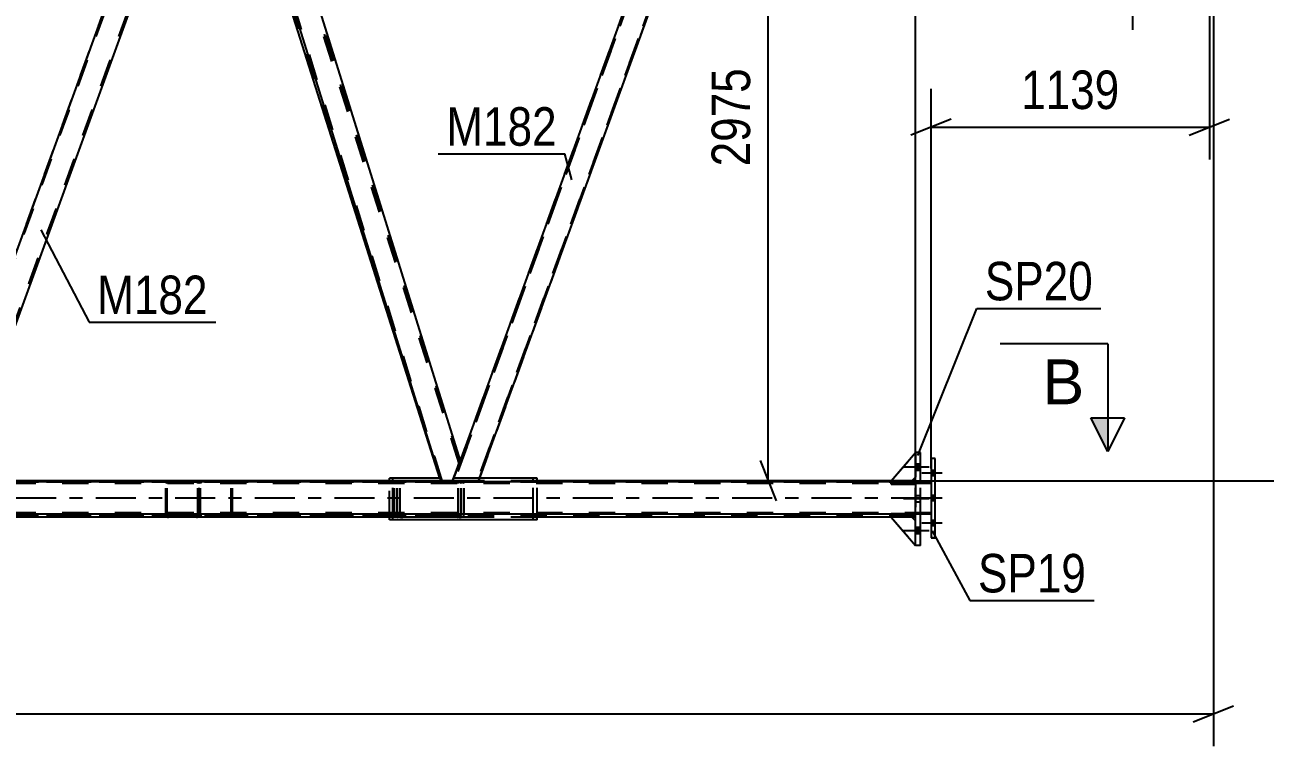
# Model space of a CAD drawing. Header units: millimetres. Extents: x -787 to 402, y -866 to -25.
# Drawn here: x 213.9 to 306.2, y -132.5 to -78.8 of the extents above; entities that cross this region are included whole.
import ezdxf

# ---------------------------------------------------------------- set-up
doc = ezdxf.new("R2010")
doc.units = ezdxf.units.MM
doc.linetypes.add('DXK_LINE_DOT2', pattern=[3.9198, 1.9599, -1.9599])
doc.linetypes.add('DXK_LINE_DOT3', pattern=[5.9187, 2.979, -0.9799, 0.9799, -0.9799])
doc.styles.add('Arial', font='arial.ttf', dxfattribs={"height": 0.2})
doc.styles.add('Arial Narrow', font='ARIALN.TTF', dxfattribs={"height": 0.2})

# ---------------------------------------------------------------- blocks, each defined once
blk = doc.blocks.new('Part-569028579-1374 - 1369')
at = {"color": 7, "linetype": 'DXK_LINE_DOT2'}
for p, q in [((226.699, -58.637), (207.011, -112.728)), ((207.127, -112.728), (226.815, -58.637)), ((208.83, -112.728), (228.517, -58.637)), ((208.946, -112.728), (228.633, -58.637)), ((228.633, -58.637), (226.699, -58.637)), ((207.011, -112.728), (208.946, -112.728)), ((207.029, -112.728), (207.011, -112.728))]:
    blk.add_line(p, q, dxfattribs=at)
blk = doc.blocks.new('Part-569028579-1404 - 1369')
at = {"color": 2, "linetype": 'Continuous'}
for p, q in [((228.965, -57.727), (228.261, -59.659)), ((228.965, -57.727), (229.335, -57.727)), ((229.335, -57.727), (229.564, -57.727)), ((229.564, -57.727), (246.246, -111.25)), ((228.261, -59.659), (244.834, -112.827)), ((245.672, -112.827), (246.246, -111.25))]:
    blk.add_line(p, q, dxfattribs=at)
at = {"color": 7, "linetype": 'DXK_LINE_DOT2'}
for p, q in [((246.185, -111.419), (229.449, -57.727)), ((244.948, -112.827), (228.323, -59.49)), ((244.834, -112.827), (245.672, -112.827))]:
    blk.add_line(p, q, dxfattribs=at)
blk = doc.blocks.new('Part-569028579-1469 - 1369')
at = {"color": 7, "linetype": 'DXK_LINE_DOT2'}
for p, q in [((207.091, -112.827), (227.146, -57.727)), ((208.794, -112.827), (228.848, -57.727)), ((227.146, -57.727), (227.155, -57.727)), ((228.261, -59.659), (228.965, -57.727)), ((228.947, -57.727), (228.897, -57.727)), ((228.965, -57.727), (228.947, -57.727)), ((206.975, -112.827), (207.549, -111.25)), ((206.975, -112.827), (208.91, -112.827))]:
    blk.add_line(p, q, dxfattribs=at)
at = {"color": 2, "linetype": 'Continuous'}
for p, q in [((227.03, -57.727), (207.549, -111.25)), ((227.047, -57.727), (227.03, -57.727)), ((228.732, -57.727), (227.047, -57.727)), ((228.965, -57.727), (228.732, -57.727)), ((208.91, -112.827), (228.261, -59.659))]:
    blk.add_line(p, q, dxfattribs=at)
blk = doc.blocks.new('Part-569028579-1631 - 1369')
at = {"color": 7, "linetype": 'DXK_LINE_DOT2'}
for p, q in [((280.152, -112.837), (-1.252, -112.837)), ((251.984, -112.728), (8.801, -112.728)), ((279.879, -112.728), (278.334, -112.728)), ((280.152, -112.728), (280.152, -115.455)), ((280.152, -115.346), (-1.252, -115.346)), ((280.152, -115.455), (8.801, -115.455)), ((251.984, -115.455), (8.801, -115.455)), ((279.879, -115.455), (278.334, -115.455))]:
    blk.add_line(p, q, dxfattribs=at)
at = {"color": 2, "linetype": 'Continuous'}
for p, q in [((278.334, -112.728), (251.984, -112.728)), ((280.152, -112.728), (279.879, -112.728)), ((278.334, -115.455), (251.984, -115.455)), ((280.152, -115.455), (279.879, -115.455))]:
    blk.add_line(p, q, dxfattribs=at)
blk = doc.blocks.new('Part-569028579-1464 - 1369')
at = {"color": 7, "linetype": 'DXK_LINE_DOT2'}
for p, q in [((265.843, -57.727), (245.788, -112.827)), ((267.546, -57.727), (247.491, -112.827)), ((265.843, -57.727), (265.852, -57.727)), ((267.644, -57.727), (267.594, -57.727)), ((267.662, -57.727), (267.644, -57.727)), ((246.246, -111.25), (245.672, -112.827)), ((245.672, -112.827), (247.607, -112.827))]:
    blk.add_line(p, q, dxfattribs=at)
at = {"color": 2, "linetype": 'Continuous'}
for p, q in [((265.727, -57.727), (246.246, -111.25)), ((247.607, -112.827), (267.662, -57.727)), ((265.745, -57.727), (265.727, -57.727)), ((267.43, -57.727), (265.745, -57.727)), ((267.662, -57.727), (267.43, -57.727))]:
    blk.add_line(p, q, dxfattribs=at)
blk = doc.blocks.new('Part-569028579-1529 - 1369')
at = {"color": 2, "linetype": 'Continuous'}
for p, q in [((281.593, -111.073), (281.302, -111.073)), ((281.302, -111.073), (281.302, -116.982)), ((281.593, -116.982), (281.593, -111.073)), ((281.302, -116.982), (281.593, -116.982))]:
    blk.add_line(p, q, dxfattribs=at)
at = {"color": 7, "linetype": 'DXK_LINE_DOT2'}
for p, q in [((281.593, -111.073), (281.302, -111.073)), ((281.593, -116.982), (281.302, -116.982))]:
    blk.add_line(p, q, dxfattribs=at)
blk = doc.blocks.new('Part-569028579-13371 - 1369')
at = {"color": 2, "linetype": 'Continuous'}
for p, q in [((244.746, -112.546), (241.233, -112.546)), ((241.233, -112.827), (241.233, -112.546)), ((251.699, -112.546), (247.71, -112.546)), ((251.699, -112.827), (251.699, -112.546)), ((241.233, -115.637), (241.233, -115.227)), ((251.699, -115.637), (251.699, -115.227)), ((251.699, -115.637), (241.233, -115.637))]:
    blk.add_line(p, q, dxfattribs=at)
at = {"color": 7, "linetype": 'DXK_LINE_DOT2'}
for p, q in [((247.71, -112.546), (244.746, -112.546)), ((241.233, -115.227), (241.233, -112.827)), ((251.699, -115.227), (251.699, -112.827))]:
    blk.add_line(p, q, dxfattribs=at)
blk = doc.blocks.new('Part-569028579-1630 - 1369')
at = {"color": 2, "linetype": 'Continuous'}
for p, q in [((281.302, -112.827), (-1.252, -112.827)), ((281.302, -115.227), (-1.252, -115.227))]:
    blk.add_line(p, q, dxfattribs=at)
at = {"color": 7, "linetype": 'DXK_LINE_DOT2'}
for p, q in [((281.302, -112.936), (-1.252, -112.936)), ((281.302, -112.827), (281.302, -115.227)), ((281.302, -115.118), (-1.252, -115.118))]:
    blk.add_line(p, q, dxfattribs=at)
at = {"color": 7, "linetype": 'DXK_LINE_DOT3'}
blk.add_line((281.302, -114.027), (-1.252, -114.027), dxfattribs=at)
blk = doc.blocks.new('Part-569028579-1658 - 1369')
at = {"color": 7, "linetype": 'DXK_LINE_DOT2'}
for p, q in [((280.152, -115.2), (278.334, -115.2)), ((278.334, -115.2), (278.334, -115.346)), ((278.334, -115.346), (280.152, -115.346)), ((279.879, -115.346), (279.879, -115.2)), ((280.152, -115.346), (280.152, -115.2))]:
    blk.add_line(p, q, dxfattribs=at)
blk = doc.blocks.new('Part-569028579-1661 - 1369')
at = {"color": 7, "linetype": 'DXK_LINE_DOT2'}
for p, q in [((280.152, -112.837), (278.334, -112.837)), ((278.334, -112.837), (278.334, -112.982)), ((278.334, -112.982), (280.152, -112.982)), ((279.879, -112.982), (279.879, -112.837)), ((280.152, -112.982), (280.152, -112.837))]:
    blk.add_line(p, q, dxfattribs=at)
blk = doc.blocks.new('Part-569028579-1664 - 1369')
at = {"color": 7, "linetype": 'DXK_LINE_DOT2'}
for p, q in [((278.334, -115.227), (278.334, -115.2)), ((280.152, -115.2), (278.334, -115.2)), ((279.879, -115.346), (279.879, -115.2)), ((280.152, -115.227), (280.152, -115.2))]:
    blk.add_line(p, q, dxfattribs=at)
at = {"color": 2, "linetype": 'Continuous'}
for p, q in [((278.334, -115.346), (278.334, -115.227)), ((280.152, -115.346), (278.334, -115.346)), ((280.152, -115.346), (280.152, -115.227))]:
    blk.add_line(p, q, dxfattribs=at)
blk = doc.blocks.new('Part-569028579-1667 - 1369')
at = {"color": 7, "linetype": 'DXK_LINE_DOT2'}
for p, q in [((278.334, -112.982), (278.334, -112.837)), ((278.334, -112.837), (280.152, -112.837)), ((280.152, -112.982), (278.334, -112.982)), ((279.879, -112.982), (279.879, -112.837)), ((280.152, -112.837), (280.152, -112.982))]:
    blk.add_line(p, q, dxfattribs=at)
blk = doc.blocks.new('Part-569028579-1670 - 1369')
at = {"color": 2, "linetype": 'Continuous'}
for p, q in [((278.334, -112.728), (280.152, -110.637)), ((280.152, -112.455), (279.879, -112.728)), ((279.879, -112.728), (278.334, -112.728))]:
    blk.add_line(p, q, dxfattribs=at)
at = {"color": 7, "linetype": 'DXK_LINE_DOT2'}
blk.add_line((280.152, -110.637), (280.152, -112.455), dxfattribs=at)
blk = doc.blocks.new('Part-569028579-1794 - 1369')
at = {"color": 7, "linetype": 'DXK_LINE_DOT2'}
for p, q in [((265.396, -58.637), (245.708, -112.728)), ((265.512, -58.637), (245.825, -112.728)), ((267.215, -58.637), (247.527, -112.728)), ((247.643, -112.728), (267.331, -58.637)), ((267.331, -58.637), (265.396, -58.637)), ((245.708, -112.728), (247.643, -112.728)), ((245.726, -112.728), (245.708, -112.728))]:
    blk.add_line(p, q, dxfattribs=at)
blk = doc.blocks.new('Part-569028579-1673 - 1369')
at = {"color": 7, "linetype": 'DXK_LINE_DOT2'}
for p, q in [((279.879, -115.455), (278.334, -115.455)), ((278.334, -115.455), (280.152, -117.546)), ((280.152, -115.728), (279.879, -115.455)), ((280.152, -117.546), (280.152, -115.728))]:
    blk.add_line(p, q, dxfattribs=at)
blk = doc.blocks.new('Part-569028579-1676 - 1369')
at = {"color": 2, "linetype": 'Continuous'}
for p, q in [((279.879, -115.455), (278.334, -115.455)), ((278.334, -115.455), (280.152, -117.546)), ((280.152, -115.728), (279.879, -115.455))]:
    blk.add_line(p, q, dxfattribs=at)
at = {"color": 7, "linetype": 'DXK_LINE_DOT2'}
blk.add_line((280.152, -117.546), (280.152, -115.728), dxfattribs=at)
blk = doc.blocks.new('Part-569028579-1844 - 1369')
at = {"color": 7, "linetype": 'DXK_LINE_DOT2'}
for p, q in [((208.487, -115.455), (208.487, -112.728)), ((212.428, -112.728), (208.487, -112.728)), ((245.914, -112.837), (208.487, -112.837)), ((211.82, -112.744), (211.668, -112.728)), ((211.668, -112.837), (211.744, -112.845)), ((211.851, -112.904), (211.866, -112.946)), ((211.866, -115.237), (211.866, -112.946)), ((212.065, -112.946), (212.035, -112.862)), ((212.065, -115.237), (212.065, -112.946)), ((245.914, -112.728), (227.029, -112.728)), ((241.349, -112.946), (241.379, -112.862)), ((241.349, -115.237), (241.349, -112.946)), ((241.562, -112.904), (241.547, -112.946)), ((241.547, -115.237), (241.547, -112.946)), ((241.594, -112.744), (241.746, -112.728)), ((241.746, -112.837), (241.67, -112.845)), ((245.914, -112.728), (246.066, -112.744)), ((245.99, -112.845), (245.914, -112.837)), ((246.113, -112.946), (246.098, -112.904)), ((246.113, -115.237), (246.113, -112.946)), ((246.281, -112.862), (246.311, -112.946)), ((246.311, -115.237), (246.311, -112.946)), ((245.914, -115.346), (208.487, -115.346)), ((211.744, -115.338), (211.668, -115.346)), ((211.866, -115.237), (211.851, -115.279)), ((212.035, -115.32), (212.065, -115.237)), ((241.379, -115.32), (241.349, -115.237)), ((241.547, -115.237), (241.562, -115.279)), ((241.67, -115.338), (241.746, -115.346)), ((245.914, -115.346), (245.99, -115.338)), ((246.098, -115.279), (246.113, -115.237)), ((246.311, -115.237), (246.281, -115.32)), ((212.428, -115.455), (208.487, -115.455)), ((211.668, -115.455), (211.82, -115.438)), ((245.914, -115.455), (227.029, -115.455)), ((241.746, -115.455), (241.594, -115.438)), ((246.066, -115.438), (245.914, -115.455))]:
    blk.add_line(p, q, dxfattribs=at)
at = {"color": 2, "linetype": 'Continuous'}
for p, q in [((227.029, -112.728), (212.428, -112.728)), ((227.029, -115.455), (212.428, -115.455))]:
    blk.add_line(p, q, dxfattribs=at)
at = {"color": 7, "linetype": 'DXK_LINE_DOT2'}
for centre, radius, start, end in [((211.713, -113.028), 0.186, 41.93617, 80.48178), ((211.758, -113.111), 0.371, 41.93617, 80.48178), ((241.655, -113.111), 0.371, 99.51815, 138.06376), ((241.7, -113.028), 0.186, 99.51815, 138.06376), ((245.96, -113.028), 0.186, 41.93617, 80.48178), ((246.005, -113.111), 0.371, 41.93617, 80.48178), ((211.713, -115.154), 0.186, 279.51815, 318.06376), ((211.758, -115.072), 0.371, 279.51815, 318.06376), ((241.655, -115.072), 0.371, 221.93617, 260.48178), ((241.7, -115.154), 0.186, 221.93617, 260.48178), ((245.96, -115.154), 0.186, 279.51815, 318.06376), ((246.005, -115.072), 0.371, 279.51815, 318.06376)]:
    blk.add_arc(centre, radius, start, end, dxfattribs=at)
blk = doc.blocks.new('Bolt-569028579-1718 - 1369')
at = {"linetype": 'Continuous'}
for points in [[(280.516, -111.964), (280.516, -111.491), (280.152, -111.491), (280.152, -111.964)], [(280.516, -111.964), (280.516, -111.491), (280.152, -111.491), (280.152, -111.964)], [(280.516, -111.964), (280.516, -111.491), (280.152, -111.491), (280.152, -111.964)], [(280.516, -116.691), (280.516, -116.219), (280.152, -116.219), (280.152, -116.691)], [(280.516, -116.691), (280.516, -116.219), (280.152, -116.219), (280.152, -116.691)], [(280.516, -116.691), (280.516, -116.219), (280.152, -116.219), (280.152, -116.691)]]:
    blk.add_hatch(color=1, dxfattribs=at).paths.add_polyline_path(points)
at = {"color": 1, "linetype": 'Continuous'}
for p, q in [((280.516, -111.491), (280.152, -111.491)), ((280.516, -111.491), (280.152, -111.491)), ((280.516, -111.491), (280.152, -111.491)), ((281.152, -111.728), (279.243, -111.728)), ((281.152, -111.728), (279.243, -111.728)), ((281.152, -111.728), (279.243, -111.728)), ((280.516, -111.964), (280.152, -111.964)), ((280.516, -111.964), (280.152, -111.964)), ((280.516, -111.964), (280.152, -111.964)), ((280.516, -116.219), (280.152, -116.219)), ((280.516, -116.219), (280.152, -116.219)), ((280.516, -116.219), (280.152, -116.219)), ((281.152, -116.455), (279.243, -116.455)), ((281.152, -116.455), (279.243, -116.455)), ((281.152, -116.455), (279.243, -116.455)), ((280.516, -116.691), (280.152, -116.691)), ((280.516, -116.691), (280.152, -116.691)), ((280.516, -116.691), (280.152, -116.691))]:
    blk.add_line(p, q, dxfattribs=at)
at = {"color": 1, "linetype": 'DXK_LINE_DOT2'}
for p, q in [((281.152, -114.091), (279.243, -114.091)), ((281.152, -114.091), (279.243, -114.091)), ((280.516, -113.855), (280.152, -113.855)), ((280.516, -113.855), (280.152, -113.855)), ((280.516, -114.328), (280.152, -114.328)), ((280.516, -114.328), (280.152, -114.328))]:
    blk.add_line(p, q, dxfattribs=at)
blk = doc.blocks.new('Bolt-569028579-1721 - 1369')
at = {"linetype": 'Continuous'}
for points in [[(281.593, -112.364), (281.593, -111.964), (281.302, -111.964), (281.302, -112.364)], [(281.593, -112.364), (281.593, -111.964), (281.302, -111.964), (281.302, -112.364)], [(281.593, -112.364), (281.593, -111.964), (281.302, -111.964), (281.302, -112.364)], [(281.593, -114.227), (281.593, -113.827), (281.302, -113.827), (281.302, -114.227)], [(281.593, -114.227), (281.593, -113.827), (281.302, -113.827), (281.302, -114.227)], [(281.593, -116.091), (281.593, -115.691), (281.302, -115.691), (281.302, -116.091)], [(281.593, -116.091), (281.593, -115.691), (281.302, -115.691), (281.302, -116.091)], [(281.593, -116.091), (281.593, -115.691), (281.302, -115.691), (281.302, -116.091)]]:
    blk.add_hatch(color=1, dxfattribs=at).paths.add_polyline_path(points)
at = {"color": 1, "linetype": 'Continuous'}
for p, q in [((282.12, -112.164), (280.611, -112.164)), ((282.12, -112.164), (280.611, -112.164)), ((282.12, -112.164), (280.611, -112.164)), ((281.593, -111.964), (281.302, -111.964)), ((281.593, -111.964), (281.302, -111.964)), ((281.593, -111.964), (281.302, -111.964)), ((281.593, -112.364), (281.302, -112.364)), ((281.593, -112.364), (281.302, -112.364)), ((281.593, -112.364), (281.302, -112.364)), ((282.12, -114.027), (280.611, -114.027)), ((282.12, -114.027), (280.611, -114.027)), ((281.593, -113.827), (281.302, -113.827)), ((281.593, -113.827), (281.302, -113.827)), ((281.593, -114.227), (281.302, -114.227)), ((281.593, -114.227), (281.302, -114.227)), ((282.12, -115.891), (280.611, -115.891)), ((282.12, -115.891), (280.611, -115.891)), ((282.12, -115.891), (280.611, -115.891)), ((281.593, -115.691), (281.302, -115.691)), ((281.593, -115.691), (281.302, -115.691)), ((281.593, -115.691), (281.302, -115.691)), ((281.593, -116.091), (281.302, -116.091)), ((281.593, -116.091), (281.302, -116.091)), ((281.593, -116.091), (281.302, -116.091))]:
    blk.add_line(p, q, dxfattribs=at)
blk = doc.blocks.new('Part-569028579-1777 - 1369')
at = {"color": 7, "linetype": 'DXK_LINE_DOT2'}
for p, q in [((228.633, -58.637), (228.103, -60.094)), ((229.548, -58.637), (228.633, -58.637)), ((246.178, -111.439), (229.434, -58.637)), ((246.239, -111.271), (229.548, -58.637)), ((244.908, -112.728), (228.164, -59.926)), ((245.708, -112.728), (246.239, -111.271)), ((244.736, -112.546), (244.793, -112.728)), ((244.793, -112.728), (245.708, -112.728)), ((244.793, -112.728), (244.811, -112.728))]:
    blk.add_line(p, q, dxfattribs=at)
at = {"color": 2, "linetype": 'Continuous'}
blk.add_line((244.736, -112.546), (228.103, -60.094), dxfattribs=at)
blk = doc.blocks.new('Part-569028579-1847 - 1369')
at = {"color": 7, "linetype": 'DXK_LINE_DOT2'}
for p, q in [((226.831, -112.946), (226.833, -112.936)), ((226.831, -115.227), (226.831, -112.946)), ((226.833, -112.936), (226.846, -112.862)), ((226.867, -112.827), (226.846, -112.862)), ((226.938, -112.904), (226.93, -112.946)), ((226.93, -115.237), (226.93, -112.946)), ((226.959, -112.869), (226.938, -112.904)), ((226.991, -112.845), (226.959, -112.869)), ((227.029, -112.837), (226.991, -112.845)), ((246.163, -112.837), (227.029, -112.837)), ((229.114, -112.728), (229.19, -112.744)), ((229.152, -112.845), (229.114, -112.837)), ((229.184, -112.869), (229.152, -112.845)), ((229.205, -112.904), (229.184, -112.869)), ((229.19, -112.744), (229.254, -112.792)), ((229.213, -112.946), (229.205, -112.904)), ((229.213, -115.237), (229.213, -112.946)), ((229.254, -112.792), (229.297, -112.862)), ((229.297, -112.862), (229.312, -112.946)), ((229.312, -115.237), (229.312, -112.946)), ((246.163, -112.728), (241.233, -112.728)), ((241.627, -112.862), (241.597, -112.946)), ((241.597, -115.237), (241.597, -112.946)), ((241.796, -112.946), (241.811, -112.904)), ((241.796, -115.237), (241.796, -112.946)), ((241.994, -112.728), (241.842, -112.744)), ((241.918, -112.845), (241.994, -112.837)), ((246.315, -112.744), (246.163, -112.728)), ((246.163, -112.837), (246.239, -112.845)), ((246.346, -112.904), (246.361, -112.946)), ((246.361, -115.237), (246.361, -112.946)), ((246.56, -112.946), (246.53, -112.862)), ((246.56, -115.237), (246.56, -112.946)), ((226.93, -115.237), (226.938, -115.279)), ((226.938, -115.279), (226.959, -115.314)), ((226.959, -115.314), (226.991, -115.338)), ((226.991, -115.338), (227.029, -115.346)), ((246.163, -115.346), (227.029, -115.346)), ((229.114, -115.346), (229.152, -115.338)), ((229.152, -115.338), (229.184, -115.314)), ((229.184, -115.314), (229.205, -115.279)), ((229.205, -115.279), (229.213, -115.237)), ((229.297, -115.32), (229.254, -115.391)), ((229.312, -115.237), (229.297, -115.32)), ((241.597, -115.237), (241.627, -115.32)), ((241.811, -115.279), (241.796, -115.237)), ((241.994, -115.346), (241.918, -115.338)), ((246.239, -115.338), (246.163, -115.346)), ((246.361, -115.237), (246.346, -115.279)), ((246.53, -115.32), (246.56, -115.237)), ((229.19, -115.438), (229.114, -115.455)), ((229.254, -115.391), (229.19, -115.438)), ((246.163, -115.455), (241.233, -115.455)), ((241.842, -115.438), (241.994, -115.455)), ((246.163, -115.455), (246.315, -115.438))]:
    blk.add_line(p, q, dxfattribs=at)
at = {"color": 2, "linetype": 'Continuous'}
for p, q in [((226.889, -112.792), (226.867, -112.827)), ((226.889, -112.792), (226.953, -112.744)), ((226.953, -112.744), (227.029, -112.728)), ((241.233, -112.728), (227.029, -112.728)), ((226.831, -115.237), (226.831, -115.227)), ((226.846, -115.32), (226.831, -115.237)), ((226.889, -115.391), (226.846, -115.32)), ((226.953, -115.438), (226.889, -115.391)), ((227.029, -115.455), (226.953, -115.438)), ((241.233, -115.455), (227.029, -115.455))]:
    blk.add_line(p, q, dxfattribs=at)
at = {"color": 7, "linetype": 'DXK_LINE_DOT2'}
for centre, radius, start, end in [((241.904, -113.111), 0.371, 99.51815, 138.06376), ((241.949, -113.028), 0.186, 99.51815, 138.06376), ((246.208, -113.028), 0.186, 41.93617, 80.48178), ((246.253, -113.111), 0.371, 41.93617, 80.48178), ((241.904, -115.072), 0.371, 221.93617, 260.48178), ((241.949, -115.154), 0.186, 221.93617, 260.48178), ((246.208, -115.154), 0.186, 279.51815, 318.06376), ((246.253, -115.072), 0.371, 279.51815, 318.06376)]:
    blk.add_arc(centre, radius, start, end, dxfattribs=at)
blk = doc.blocks.new('Part-569028579-1886 - 1369')
at = {"color": 2, "linetype": 'Continuous'}
for p, q in [((280.516, -110.637), (280.152, -110.637)), ((280.152, -112.827), (280.152, -110.637)), ((280.516, -112.827), (280.516, -110.637)), ((280.152, -117.546), (280.152, -115.227)), ((280.516, -117.546), (280.516, -115.227)), ((280.516, -117.546), (280.152, -117.546))]:
    blk.add_line(p, q, dxfattribs=at)
at = {"color": 7, "linetype": 'DXK_LINE_DOT2'}
for p, q in [((280.152, -115.227), (280.152, -112.827)), ((280.516, -115.227), (280.516, -112.827))]:
    blk.add_line(p, q, dxfattribs=at)
blk = doc.blocks.new('Part-569028579-1922 - 1369')
at = {"color": 7, "linetype": 'DXK_LINE_DOT2'}
for p, q in [((208.487, -115.455), (208.487, -112.728)), ((226.632, -112.728), (208.487, -112.728)), ((226.632, -112.837), (208.487, -112.837)), ((211.916, -112.728), (212.068, -112.744)), ((211.992, -112.845), (211.916, -112.837)), ((212.115, -112.946), (212.099, -112.904)), ((212.115, -115.237), (212.115, -112.946)), ((212.283, -112.862), (212.313, -112.946)), ((212.313, -115.237), (212.313, -112.946)), ((224.365, -112.862), (224.35, -112.946)), ((224.35, -115.237), (224.35, -112.946)), ((224.408, -112.792), (224.365, -112.862)), ((224.472, -112.744), (224.408, -112.792)), ((224.449, -112.946), (224.456, -112.904)), ((224.449, -115.237), (224.449, -112.946)), ((224.456, -112.904), (224.478, -112.869)), ((224.548, -112.728), (224.472, -112.744)), ((224.478, -112.869), (224.51, -112.845)), ((224.51, -112.845), (224.548, -112.837)), ((226.708, -112.744), (226.632, -112.728)), ((226.632, -112.837), (226.67, -112.845)), ((226.67, -112.845), (226.703, -112.869)), ((226.703, -112.869), (226.724, -112.904)), ((226.773, -112.792), (226.708, -112.744)), ((226.724, -112.904), (226.732, -112.946)), ((226.732, -115.237), (226.732, -112.946)), ((226.816, -112.862), (226.773, -112.792)), ((226.831, -112.946), (226.816, -112.862)), ((226.831, -115.237), (226.831, -112.946)), ((226.632, -115.346), (208.487, -115.346)), ((211.916, -115.346), (211.992, -115.338)), ((212.099, -115.279), (212.115, -115.237)), ((212.313, -115.237), (212.283, -115.32)), ((224.35, -115.237), (224.365, -115.32)), ((224.365, -115.32), (224.408, -115.391)), ((224.456, -115.279), (224.449, -115.237)), ((224.478, -115.314), (224.456, -115.279)), ((224.51, -115.338), (224.478, -115.314)), ((224.548, -115.346), (224.51, -115.338)), ((226.67, -115.338), (226.632, -115.346)), ((226.703, -115.314), (226.67, -115.338)), ((226.724, -115.279), (226.703, -115.314)), ((226.732, -115.237), (226.724, -115.279)), ((226.773, -115.391), (226.816, -115.32)), ((226.816, -115.32), (226.831, -115.237)), ((226.632, -115.455), (208.487, -115.455)), ((212.068, -115.438), (211.916, -115.455)), ((224.408, -115.391), (224.472, -115.438)), ((224.472, -115.438), (224.548, -115.455)), ((226.632, -115.455), (226.708, -115.438)), ((226.708, -115.438), (226.773, -115.391))]:
    blk.add_line(p, q, dxfattribs=at)
for centre, radius, start, end in [((211.961, -113.028), 0.186, 41.93617, 80.48178), ((212.007, -113.111), 0.371, 41.93617, 80.48178), ((211.961, -115.154), 0.186, 279.51815, 318.06376), ((212.007, -115.072), 0.371, 279.51815, 318.06376)]:
    blk.add_arc(centre, radius, start, end, dxfattribs=at)
blk = doc.blocks.new('Part-569028579-2034 - 1369')
at = {"color": 7, "linetype": 'DXK_LINE_DOT2'}
for p, q in [((278.334, -112.728), (280.152, -110.637)), ((280.152, -110.637), (280.152, -112.455)), ((280.152, -112.455), (279.879, -112.728)), ((279.879, -112.728), (278.334, -112.728))]:
    blk.add_line(p, q, dxfattribs=at)
blk = doc.blocks.new('Part-569028579-13372 - 1369')
at = {"color": 2, "linetype": 'Continuous'}
for p, q in [((241.233, -112.546), (240.985, -112.546)), ((240.985, -112.728), (240.985, -112.546)), ((251.984, -112.546), (251.699, -112.546)), ((251.984, -112.827), (251.984, -112.546)), ((251.984, -115.637), (251.984, -115.227)), ((240.985, -115.637), (240.985, -115.455)), ((241.233, -115.637), (240.985, -115.637)), ((251.984, -115.637), (251.699, -115.637))]:
    blk.add_line(p, q, dxfattribs=at)
at = {"color": 7, "linetype": 'DXK_LINE_DOT2'}
for p, q in [((251.699, -112.546), (241.233, -112.546)), ((240.985, -115.455), (240.985, -112.728)), ((251.984, -115.227), (251.984, -112.827)), ((251.699, -115.637), (241.233, -115.637))]:
    blk.add_line(p, q, dxfattribs=at)
blk = doc.blocks.new('StraightDimension-569028579-65275 - 1369')
at = {"color": 7, "linetype": 'Continuous'}
for p, q in [((302.309, -60.773), (302.309, -132.486)), ((-13.917, -130.086), (302.309, -130.086)), ((300.809, -130.686), (303.809, -129.486))]:
    blk.add_line(p, q, dxfattribs=at)
blk = doc.blocks.new('StraightDimension-569028579-65249 - 1369')
at = {"color": 7, "linetype": 'Continuous'}
for p, q in [((314.363, -59.227), (313.163, -56.227)), ((295.147, -57.727), (316.163, -57.727)), ((313.763, -112.728), (313.763, -57.727)), ((313.163, -111.228), (314.363, -114.228)), ((278.378, -112.728), (316.163, -112.728))]:
    blk.add_line(p, q, dxfattribs=at)
at = {"color": 0}
blk.add_wipeout([(313.013, -80.971), (308.813, -80.971), (308.813, -89.484), (313.013, -89.484)], dxfattribs=at)
at = {"color": 3, "style": 'Arial Narrow'}
blk.add_text('3025', height=2.8633, rotation=90.00021, dxfattribs=at).set_placement((312.413, -88.884))
blk = doc.blocks.new('StraightDimension-569028579-65260 - 1369')
at = {"color": 7, "linetype": 'Continuous'}
for p, q in [((269.782, -60.137), (268.582, -57.137)), ((274.729, -58.637), (266.332, -58.637)), ((269.182, -112.728), (269.182, -58.637)), ((268.582, -111.228), (269.782, -114.228)), ((264.674, -112.728), (271.582, -112.728))]:
    blk.add_line(p, q, dxfattribs=at)
at = {"color": 0}
blk.add_wipeout([(268.432, -81.426), (264.232, -81.426), (264.232, -89.939), (268.432, -89.939)], dxfattribs=at)
at = {"color": 3, "style": 'Arial Narrow'}
blk.add_text('2975', height=2.8633, rotation=90.00021, dxfattribs=at).set_placement((267.832, -89.339))
blk = doc.blocks.new('StraightDimension-569028579-65230 - 1369')
at = {"color": 7, "linetype": 'Continuous'}
for p, q in [((296.287, -59.637), (296.287, -79.186)), ((280.152, -111.728), (280.152, -73.936)), ((281.652, -76.186), (278.652, -77.386)), ((294.787, -77.386), (297.787, -76.186)), ((280.152, -76.786), (296.287, -76.786))]:
    blk.add_line(p, q, dxfattribs=at)
at = {"color": 0}
blk.add_wipeout([(291.562, -76.036), (291.562, -71.836), (284.877, -71.836), (284.877, -76.036)], dxfattribs=at)
at = {"color": 3, "style": 'Arial Narrow'}
blk.add_text('887', height=2.8633, dxfattribs=at).set_placement((285.477, -75.436))
blk = doc.blocks.new('StraightDimension-569028579-65238 - 1369')
at = {"color": 7, "linetype": 'Continuous'}
for p, q in [((302.018, -58.727), (302.018, -88.822)), ((281.302, -111.827), (281.302, -83.572)), ((282.802, -85.822), (279.802, -87.022)), ((300.518, -87.022), (303.518, -85.822)), ((281.302, -86.422), (302.018, -86.422))]:
    blk.add_line(p, q, dxfattribs=at)
at = {"color": 0}
blk.add_wipeout([(295.916, -85.672), (295.916, -81.472), (287.404, -81.472), (287.404, -85.672)], dxfattribs=at)
at = {"color": 3, "style": 'Arial Narrow'}
blk.add_text('1139', height=2.8633, dxfattribs=at).set_placement((288.004, -85.072))
blk = doc.blocks.new('Mark-569028579-1460 - 1369')
at = {"color": 30, "linetype": 'Continuous'}
for p in [(244.627, -88.402), (254.557, -90.351)]:
    blk.add_line(p, (254.05, -88.402), dxfattribs=at)
at = {"color": 0}
blk.add_wipeout([(253.45, -87.802), (253.45, -84.802), (245.227, -84.802), (245.227, -87.802)], dxfattribs=at)
blk.add_wipeout([(253.45, -87.802), (253.45, -84.802), (245.227, -84.802), (245.227, -87.802)], dxfattribs=at)
at = {"color": 3, "style": 'Arial Narrow'}
blk.add_text('M182', height=2.8633, dxfattribs=at).set_placement((245.227, -87.802))
blk = doc.blocks.new('Mark-569028579-1465 - 1369')
at = {"color": 30, "linetype": 'Continuous'}
for p, q in [((215.038, -94.073), (218.645, -100.934)), ((218.645, -100.934), (228.068, -100.934))]:
    blk.add_line(p, q, dxfattribs=at)
at = {"color": 0}
blk.add_wipeout([(227.468, -100.334), (227.468, -97.334), (219.245, -97.334), (219.245, -100.334)], dxfattribs=at)
blk.add_wipeout([(227.468, -100.334), (227.468, -97.334), (219.245, -97.334), (219.245, -100.334)], dxfattribs=at)
at = {"color": 3, "style": 'Arial Narrow'}
blk.add_text('M182', height=2.8633, dxfattribs=at).set_placement((219.245, -100.334))
blk = doc.blocks.new('Mark-569028579-1525 - 1369')
at = {"color": 30, "linetype": 'Continuous'}
for p, q in [((281.391, -116.463), (284.196, -121.644)), ((284.196, -121.644), (293.435, -121.644))]:
    blk.add_line(p, q, dxfattribs=at)
at = {"color": 0}
blk.add_wipeout([(292.835, -121.044), (292.835, -118.044), (284.796, -118.044), (284.796, -121.044)], dxfattribs=at)
blk.add_wipeout([(292.835, -121.044), (292.835, -118.044), (284.796, -118.044), (284.796, -121.044)], dxfattribs=at)
at = {"color": 3, "style": 'Arial Narrow'}
blk.add_text('SP19', height=2.8633, dxfattribs=at).set_placement((284.796, -121.044))
blk = doc.blocks.new('Mark-569028579-1882 - 1369')
at = {"color": 30, "linetype": 'Continuous'}
for p, q in [((280.311, -110.853), (284.705, -99.908)), ((284.705, -99.908), (293.944, -99.908))]:
    blk.add_line(p, q, dxfattribs=at)
at = {"color": 0}
blk.add_wipeout([(293.344, -99.308), (293.344, -96.308), (285.305, -96.308), (285.305, -99.308)], dxfattribs=at)
blk.add_wipeout([(293.344, -99.308), (293.344, -96.308), (285.305, -96.308), (285.305, -99.308)], dxfattribs=at)
at = {"color": 3, "style": 'Arial Narrow'}
blk.add_text('SP20', height=2.8633, dxfattribs=at).set_placement((285.305, -99.308))
blk = doc.blocks.new('SectionMark-569028579-68225 - 1369')
at = {"linetype": 'Continuous'}
blk.add_hatch(color=6, dxfattribs=at).paths.add_polyline_path([(293.198, -108.046), (294.448, -108.046), (294.448, -110.546)])
at = {"color": 6, "linetype": 'Continuous'}
for p, q in [((294.448, -102.546), (286.448, -102.546)), ((294.448, -102.546), (294.448, -110.546)), ((293.198, -108.046), (295.698, -108.046)), ((294.448, -110.546), (293.198, -108.046)), ((295.698, -108.046), (294.448, -110.546))]:
    blk.add_line(p, q, dxfattribs=at)
at = {"color": 0, "linetype": 'Continuous'}
blk.add_wipeout([(292.698, -107.046), (292.698, -103.546), (289.588, -103.546), (289.588, -107.046)], dxfattribs=at)
at = {"color": 3, "linetype": 'Continuous', "style": 'Arial'}
blk.add_text('B', height=3.343, dxfattribs=at).set_placement((289.588, -107.046))

msp = doc.modelspace()

# ---------------------------------------------------------------- block references
for name in ['Part-569028579-1469 - 1369', 'Part-569028579-1404 - 1369', 'Part-569028579-1464 - 1369', 'Part-569028579-1374 - 1369', 'Part-569028579-1777 - 1369', 'Part-569028579-1794 - 1369', 'Part-569028579-1670 - 1369', 'Part-569028579-2034 - 1369', 'Part-569028579-1886 - 1369', 'Bolt-569028579-1718 - 1369', 'Part-569028579-1529 - 1369', 'Part-569028579-13372 - 1369', 'Part-569028579-13371 - 1369', 'Bolt-569028579-1721 - 1369', 'Part-569028579-1630 - 1369', 'Part-569028579-1631 - 1369', 'Part-569028579-1844 - 1369', 'Part-569028579-1922 - 1369', 'Part-569028579-1847 - 1369', 'Part-569028579-1661 - 1369', 'Part-569028579-1667 - 1369', 'Part-569028579-1658 - 1369', 'Part-569028579-1664 - 1369', 'Part-569028579-1673 - 1369', 'Part-569028579-1676 - 1369']:
    msp.add_blockref(name, (0, 0))

# ---------------------------------------------------------------- next in the draw order: block references
msp.add_blockref('StraightDimension-569028579-65275 - 1369', (0, 0))

# ---------------------------------------------------------------- next in the draw order: block references
for name in ['StraightDimension-569028579-65249 - 1369', 'StraightDimension-569028579-65260 - 1369', 'Mark-569028579-1460 - 1369', 'Mark-569028579-1465 - 1369', 'Mark-569028579-1525 - 1369']:
    msp.add_blockref(name, (0, 0))

# ---------------------------------------------------------------- next in the draw order: block references
msp.add_blockref('StraightDimension-569028579-65230 - 1369', (0, 0))

# ---------------------------------------------------------------- next in the draw order: block references
msp.add_blockref('StraightDimension-569028579-65238 - 1369', (0, 0))

# ---------------------------------------------------------------- next in the draw order: block references
msp.add_blockref('Mark-569028579-1882 - 1369', (0, 0))

# ---------------------------------------------------------------- next in the draw order: block references
msp.add_blockref('SectionMark-569028579-68225 - 1369', (0, 0))

doc.saveas('drawing.dxf')
